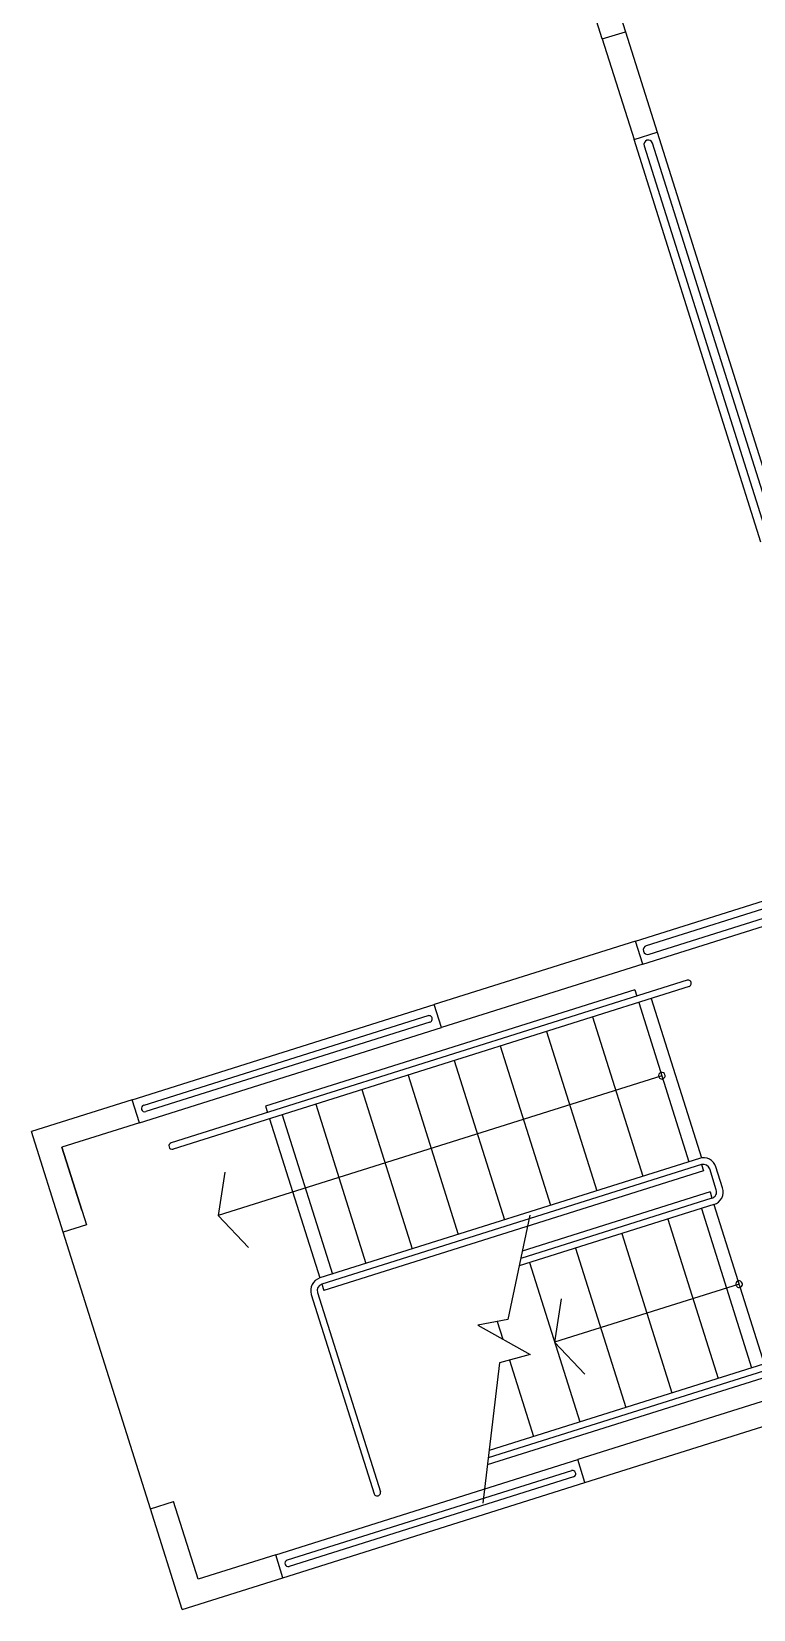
# Model space of a CAD drawing. Header units: inches. Extents: x -323 to 1126, y -1298 to 1967.
# Drawn here: x 572.1 to 736.2, y -1298.5 to -939.6 of the extents above; entities that cross this region are included whole.
import ezdxf

# ---------------------------------------------------------------- set-up
doc = ezdxf.new("R2010")
doc.units = ezdxf.units.IN
doc.header["$LTSCALE"] = 10
doc.header["$MEASUREMENT"] = 0
doc.layers.add('A-FLOR', color=3, linetype='CONTINUOUS')
doc.layers.add('A-WALL', color=5, linetype='CONTINUOUS')

msp = doc.modelspace()

# ---------------------------------------------------------------- linework, layer by layer
at = {"layer": 'A-FLOR'}
for p, q in [((740.94, -1052.68), (713.28, -964.94)), ((711.37, -965.54), (739.04, -1053.28)), ((753.83, -1134.3), (711.89, -1147.52)), ((712.5, -1149.43), (754.43, -1136.21)), ((721.15, -1155.35), (603.84, -1192.34)), ((721.6, -1156.78), (604.29, -1193.77)), ((709.25, -1157.53), (625.33, -1183.99)), ((709.25, -1157.53), (709.7, -1158.96)), ((710.16, -1160.39), (721.58, -1196.63)), ((713.02, -1159.49), (724.46, -1195.77)), ((662.24, -1163.44), (597.6, -1183.82)), ((662.69, -1164.87), (598.05, -1185.25)), ((699.66, -1163.7), (711.09, -1199.94)), ((689.17, -1167.01), (700.6, -1203.25)), ((668.19, -1173.62), (679.62, -1209.86)), ((678.68, -1170.31), (690.11, -1206.56)), ((715.42, -1177.08), (614.52, -1208.89)), ((657.7, -1176.93), (669.13, -1213.17)), ((647.21, -1180.24), (658.64, -1216.48)), ((625.33, -1183.99), (625.78, -1185.42)), ((636.72, -1183.54), (648.14, -1219.79)), ((626.23, -1186.85), (637.65, -1223.09)), ((629.09, -1185.95), (640.51, -1222.19)), ((723.97, -1195.88), (637.65, -1223.09)), ((724.42, -1197.31), (638.1, -1224.52)), ((724.87, -1198.74), (638.56, -1225.95)), ((724.42, -1197.31), (724.87, -1198.74)), ((727.8, -1203.06), (726.3, -1198.29)), ((729.23, -1202.61), (727.73, -1197.84)), ((616.01, -1198.99), (614.52, -1208.89)), ((726.82, -1204.94), (683.32, -1218.66)), ((726.37, -1203.51), (683.68, -1216.97)), ((726.37, -1203.51), (726.82, -1204.94)), ((614.52, -1208.89), (621.42, -1216.15)), ((685.42, -1208.81), (680.36, -1232.54)), ((727.27, -1206.37), (682.96, -1220.34)), ((724.41, -1207.28), (735.84, -1243.52)), ((727.27, -1206.37), (738.7, -1242.61)), ((599.16, -1275.6), (579.31, -1212.65)), ((706.29, -1212.99), (717.72, -1249.23)), ((716.78, -1209.68), (728.21, -1245.92)), ((695.8, -1216.3), (707.23, -1252.54)), ((685.31, -1219.6), (696.74, -1255.84)), ((635.69, -1226.86), (649.98, -1272.16)), ((637.12, -1226.41), (651.41, -1271.71)), ((638.1, -1224.52), (638.56, -1225.95)), ((732.99, -1224.49), (691.02, -1237.72)), ((692.51, -1227.82), (691.02, -1237.72)), ((680.36, -1232.54), (673.57, -1233.81)), ((673.57, -1233.81), (685.51, -1240.48)), ((677.99, -1232.98), (679.26, -1236.98)), ((761.09, -1237.13), (675.93, -1263.98)), ((760.63, -1235.7), (676.12, -1262.34)), ((691.02, -1237.72), (697.92, -1244.99)), ((685.51, -1240.48), (678.53, -1242.37)), ((680.76, -1241.76), (686.24, -1259.15)), ((678.53, -1242.37), (674.68, -1274.32)), ((739.6, -1245.48), (675.73, -1265.61)), ((694.87, -1266.92), (630.23, -1287.3)), ((695.32, -1268.35), (630.68, -1288.73))]:
    msp.add_line(p, q, dxfattribs=at)
for centre, radius, start, end in [((712.33, -965.24), 1, 17.4983, 197.4983), ((712.19, -1148.48), 1, 107.4983, 287.4983), ((721.37, -1156.07), 0.75, 287.4983, 107.4983), ((662.47, -1164.16), 0.75, 287.4983, 107.4983), ((715.42, -1177.08), 0.75, 17.4983, 197.4983), ((715.42, -1177.08), 0.75, 197.4983, 17.4983), ((597.83, -1184.53), 0.75, 107.4983, 287.4983), ((604.07, -1193.05), 0.75, 107.4983, 287.4983), ((724.87, -1198.74), 3, 17.4983, 107.4983), ((724.87, -1198.74), 1.5, 17.4983, 107.4983), ((726.37, -1203.51), 1.5, 287.4983, 17.4983), ((726.37, -1203.51), 3, 287.4983, 17.4983), ((638.56, -1225.95), 3, 107.4983, 197.4983), ((732.99, -1224.49), 0.75, 17.4983, 197.4983), ((638.56, -1225.95), 1.5, 107.4983, 197.4983), ((732.99, -1224.49), 0.75, 197.4983, 17.4983), ((695.09, -1267.63), 0.75, 287.4983, 107.4983), ((650.69, -1271.93), 0.75, 197.4983, 17.4983), ((630.45, -1288.01), 0.75, 107.4983, 287.4983)]:
    msp.add_arc(centre, radius, start, end, dxfattribs=at)
at = {"layer": 'A-WALL'}
for p, q in [((701.88, -941.24), (673.01, -849.68)), ((678.26, -848.03), (707.12, -939.59)), ((701.88, -941.24), (707.12, -939.59)), ((707.12, -939.59), (714.34, -962.48)), ((701.88, -941.24), (709.09, -964.13)), ((709.09, -964.13), (714.34, -962.48)), ((737.96, -1055.69), (709.09, -964.13)), ((714.34, -962.48), (743.21, -1054.03)), ((709.43, -1146.46), (755.21, -1132.03)), ((711.09, -1151.71), (756.87, -1137.28)), ((709.43, -1146.46), (663.66, -1160.9)), ((711.09, -1151.71), (709.43, -1146.46)), ((711.09, -1151.71), (665.31, -1166.14)), ((594.99, -1182.55), (663.66, -1160.9)), ((665.31, -1166.14), (663.66, -1160.9)), ((596.64, -1187.79), (665.31, -1166.14)), ((594.99, -1182.55), (572.1, -1189.76)), ((596.64, -1187.79), (594.99, -1182.55)), ((596.64, -1187.79), (579, -1193.35)), ((579.31, -1212.65), (572.1, -1189.76)), ((579, -1193.35), (584.56, -1211)), ((583.51, -1207.66), (579, -1193.35)), ((584.56, -1211), (579.31, -1212.65)), ((742.06, -1249.94), (696.28, -1264.38)), ((697.93, -1269.62), (743.71, -1255.19)), ((627.61, -1286.03), (696.28, -1264.38)), ((697.93, -1269.62), (696.28, -1264.38)), ((629.26, -1291.27), (697.93, -1269.62)), ((599.16, -1275.6), (604.4, -1273.94)), ((609.97, -1291.59), (604.4, -1273.94)), ((606.38, -1298.49), (599.16, -1275.6)), ((627.61, -1286.03), (609.97, -1291.59)), ((629.26, -1291.27), (627.61, -1286.03)), ((606.38, -1298.49), (629.26, -1291.27))]:
    msp.add_line(p, q, dxfattribs=at)

doc.saveas('drawing.dxf')
